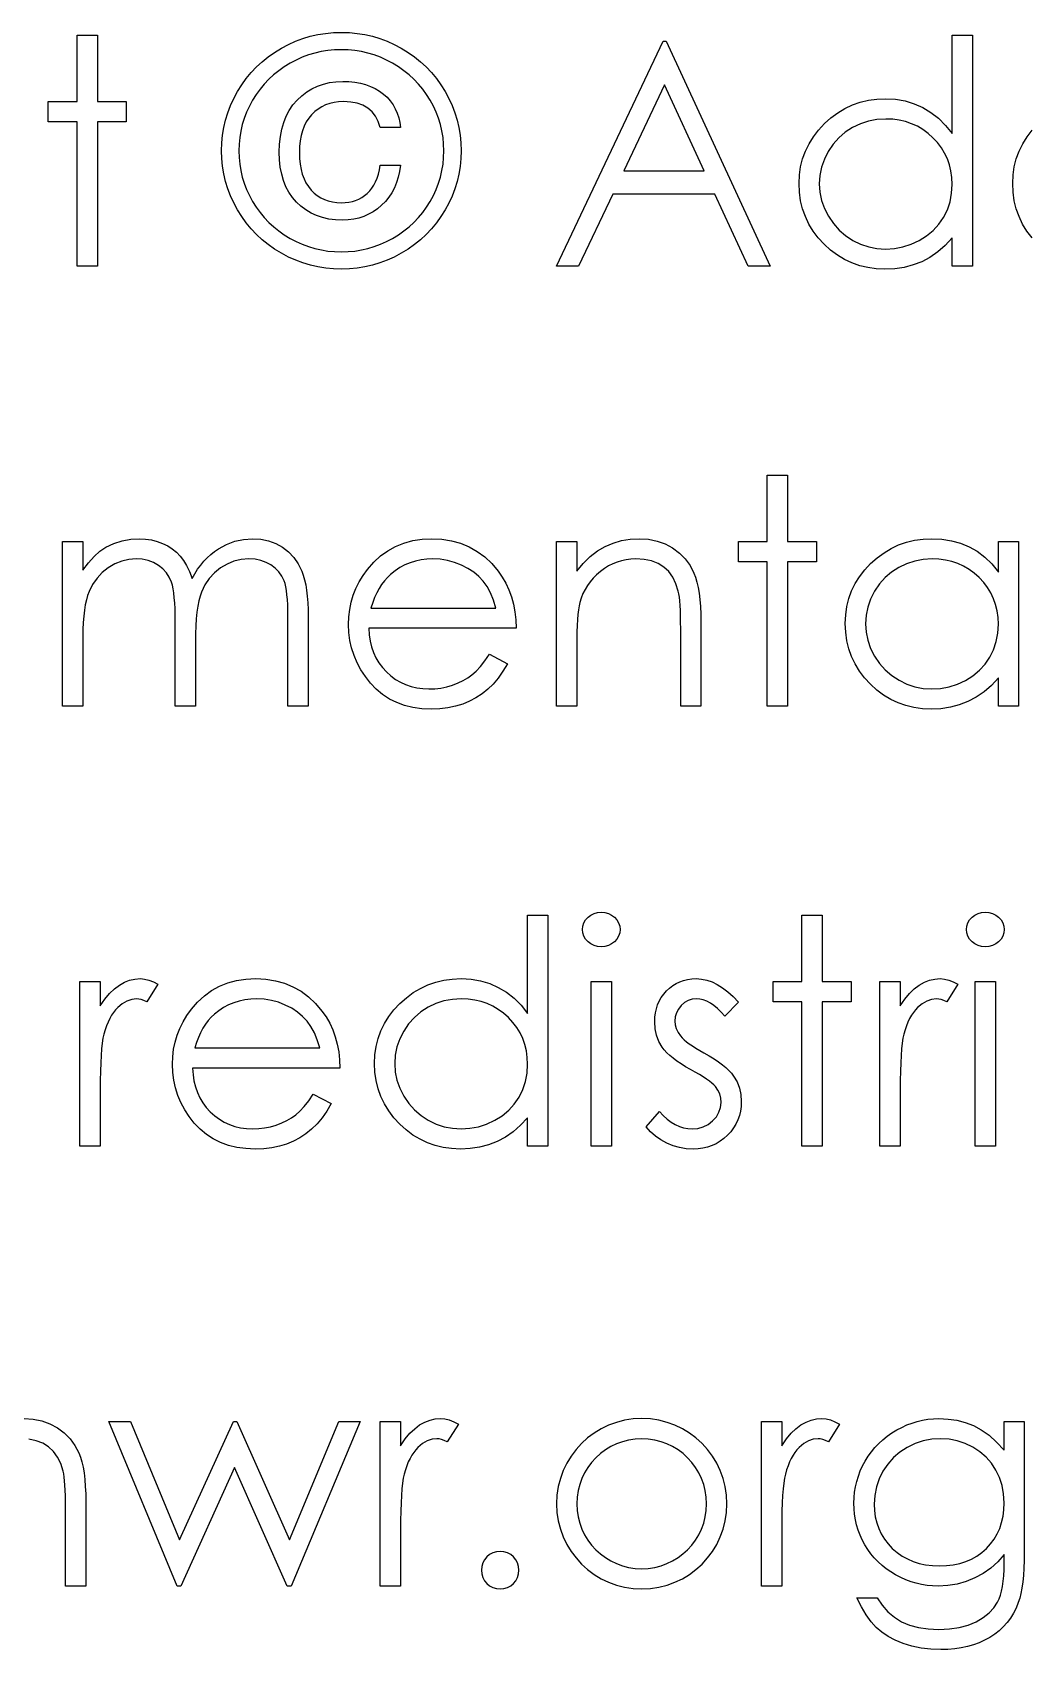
# Model space of a CAD drawing. Header units: millimetres. Extents: x -118 to 176, y -25 to 88.
# Drawn here: x -95.99 to -80.51, y 62.56 to 87.68 of the extents above; entities that cross this region are included whole.
import ezdxf

# ---------------------------------------------------------------- set-up
doc = ezdxf.new("R2010")
doc.units = ezdxf.units.MM

msp = doc.modelspace()

# ---------------------------------------------------------------- linework, layer by layer
at = {"color": 7, "linetype": 'Continuous', "flags": 128}
for points in [[(-89.327, 85.844), (-89.331, 85.721), (-89.342, 85.601), (-89.362, 85.482), (-89.389, 85.366), (-89.424, 85.252), (-89.467, 85.14), (-89.517, 85.031), (-89.576, 84.924), (-89.641, 84.82), (-89.712, 84.722), (-89.788, 84.63), (-89.87, 84.543), (-89.958, 84.462), (-90.052, 84.386), (-90.152, 84.315), (-90.257, 84.25), (-90.366, 84.192), (-90.477, 84.143), (-90.591, 84.1), (-90.706, 84.065), (-90.824, 84.038), (-90.943, 84.018), (-91.064, 84.007), (-91.187, 84.003), (-91.187, 84.003), (-91.311, 84.007), (-91.432, 84.018), (-91.552, 84.038), (-91.669, 84.065), (-91.785, 84.1), (-91.898, 84.143), (-92.01, 84.192), (-92.119, 84.25), (-92.225, 84.315), (-92.325, 84.386), (-92.419, 84.462), (-92.507, 84.543), (-92.59, 84.63), (-92.666, 84.722), (-92.737, 84.821), (-92.802, 84.924), (-92.86, 85.032), (-92.911, 85.142), (-92.954, 85.254), (-92.989, 85.367), (-93.016, 85.484), (-93.036, 85.602), (-93.047, 85.722), (-93.051, 85.844), (-93.051, 85.844), (-93.047, 85.966), (-93.036, 86.087), (-93.016, 86.205), (-92.989, 86.32), (-92.954, 86.434), (-92.911, 86.546), (-92.86, 86.656), (-92.802, 86.763), (-92.737, 86.867), (-92.666, 86.965), (-92.59, 87.058), (-92.507, 87.145), (-92.419, 87.226), (-92.325, 87.301), (-92.226, 87.371), (-92.121, 87.436), (-92.011, 87.494), (-91.9, 87.544), (-91.787, 87.586), (-91.671, 87.621), (-91.553, 87.648), (-91.433, 87.667), (-91.311, 87.679), (-91.187, 87.682), (-91.187, 87.682), (-91.064, 87.679), (-90.943, 87.667), (-90.824, 87.648), (-90.706, 87.621), (-90.591, 87.586), (-90.477, 87.544), (-90.366, 87.494), (-90.257, 87.436), (-90.152, 87.371), (-90.052, 87.301), (-89.958, 87.226), (-89.87, 87.145), (-89.788, 87.058), (-89.712, 86.965), (-89.641, 86.867), (-89.576, 86.763), (-89.517, 86.656), (-89.467, 86.546), (-89.424, 86.434), (-89.389, 86.32), (-89.362, 86.205), (-89.342, 86.087), (-89.331, 85.966), (-89.327, 85.844)], [(-95.295, 87.638), (-94.98, 87.638), (-94.98, 87.638), (-94.98, 86.606), (-94.98, 86.606), (-94.532, 86.606), (-94.532, 86.606), (-94.532, 86.291), (-94.532, 86.291), (-94.98, 86.291), (-94.98, 86.291), (-94.98, 84.048), (-94.98, 84.048), (-95.295, 84.048), (-95.295, 84.048), (-95.295, 86.291), (-95.295, 86.291), (-95.743, 86.291), (-95.743, 86.291), (-95.743, 86.606), (-95.743, 86.606), (-95.295, 86.606), (-95.295, 86.606), (-95.295, 87.638)], [(-86.141, 87.548), (-84.525, 84.048), (-84.525, 84.048), (-84.867, 84.048), (-84.867, 84.048), (-85.384, 85.17), (-85.384, 85.17), (-86.971, 85.17), (-86.971, 85.17), (-87.503, 84.048), (-87.503, 84.048), (-87.846, 84.048), (-87.846, 84.048), (-86.186, 87.548), (-86.186, 87.548), (-86.141, 87.548)], [(-81.384, 87.638), (-81.384, 84.048), (-81.384, 84.048), (-81.698, 84.048), (-81.698, 84.048), (-81.698, 84.49), (-81.698, 84.49), (-81.807, 84.372), (-81.921, 84.272), (-82.043, 84.187), (-82.171, 84.12), (-82.305, 84.069), (-82.444, 84.032), (-82.591, 84.01), (-82.743, 84.003), (-82.743, 84.003), (-82.878, 84.009), (-83.009, 84.028), (-83.134, 84.058), (-83.255, 84.1), (-83.37, 84.154), (-83.481, 84.221), (-83.586, 84.3), (-83.686, 84.391), (-83.778, 84.49), (-83.857, 84.595), (-83.924, 84.705), (-83.979, 84.821), (-84.022, 84.941), (-84.052, 85.067), (-84.07, 85.198), (-84.077, 85.334), (-84.077, 85.334), (-84.07, 85.467), (-84.052, 85.596), (-84.021, 85.719), (-83.978, 85.839), (-83.922, 85.952), (-83.855, 86.061), (-83.775, 86.165), (-83.683, 86.264), (-83.582, 86.355), (-83.475, 86.433), (-83.364, 86.5), (-83.248, 86.554), (-83.127, 86.596), (-83, 86.627), (-82.869, 86.644), (-82.733, 86.65), (-82.733, 86.65), (-82.577, 86.642), (-82.428, 86.617), (-82.287, 86.574), (-82.154, 86.515), (-82.029, 86.439), (-81.91, 86.347), (-81.801, 86.237), (-81.698, 86.111), (-81.698, 86.111), (-81.698, 87.638), (-81.698, 87.638), (-81.384, 87.638)], [(-89.596, 85.843), (-89.599, 85.947), (-89.609, 86.05), (-89.626, 86.151), (-89.649, 86.25), (-89.679, 86.348), (-89.716, 86.443), (-89.759, 86.536), (-89.809, 86.628), (-89.864, 86.716), (-89.925, 86.8), (-89.991, 86.879), (-90.061, 86.953), (-90.136, 87.023), (-90.216, 87.087), (-90.302, 87.147), (-90.392, 87.202), (-90.485, 87.252), (-90.58, 87.295), (-90.677, 87.331), (-90.776, 87.361), (-90.877, 87.384), (-90.979, 87.4), (-91.084, 87.41), (-91.19, 87.413), (-91.19, 87.413), (-91.296, 87.41), (-91.4, 87.4), (-91.502, 87.384), (-91.602, 87.361), (-91.701, 87.331), (-91.797, 87.295), (-91.893, 87.252), (-91.986, 87.202), (-92.076, 87.147), (-92.161, 87.087), (-92.241, 87.022), (-92.316, 86.953), (-92.387, 86.878), (-92.452, 86.799), (-92.513, 86.716), (-92.569, 86.627), (-92.618, 86.535), (-92.662, 86.442), (-92.698, 86.346), (-92.728, 86.249), (-92.752, 86.15), (-92.768, 86.05), (-92.778, 85.947), (-92.782, 85.843), (-92.782, 85.843), (-92.778, 85.738), (-92.768, 85.635), (-92.752, 85.534), (-92.728, 85.435), (-92.698, 85.338), (-92.662, 85.242), (-92.618, 85.148), (-92.569, 85.056), (-92.513, 84.968), (-92.452, 84.884), (-92.386, 84.805), (-92.316, 84.731), (-92.24, 84.661), (-92.16, 84.597), (-92.075, 84.537), (-91.985, 84.482), (-91.891, 84.433), (-91.796, 84.39), (-91.699, 84.354), (-91.6, 84.325), (-91.499, 84.302), (-91.397, 84.286), (-91.293, 84.276), (-91.187, 84.272), (-91.187, 84.272), (-91.082, 84.276), (-90.978, 84.286), (-90.875, 84.302), (-90.775, 84.325), (-90.677, 84.354), (-90.58, 84.39), (-90.485, 84.433), (-90.392, 84.482), (-90.302, 84.537), (-90.216, 84.597), (-90.136, 84.661), (-90.061, 84.731), (-89.991, 84.805), (-89.925, 84.884), (-89.864, 84.968), (-89.809, 85.056), (-89.759, 85.148), (-89.716, 85.242), (-89.679, 85.338), (-89.649, 85.435), (-89.626, 85.534), (-89.609, 85.635), (-89.599, 85.738), (-89.596, 85.843)], [(-90.269, 86.202), (-90.583, 86.202), (-90.583, 86.202), (-90.615, 86.296), (-90.657, 86.378), (-90.711, 86.448), (-90.777, 86.505), (-90.854, 86.549), (-90.942, 86.58), (-91.043, 86.599), (-91.155, 86.606), (-91.155, 86.606), (-91.231, 86.602), (-91.302, 86.593), (-91.37, 86.577), (-91.434, 86.555), (-91.494, 86.526), (-91.551, 86.491), (-91.603, 86.451), (-91.652, 86.403), (-91.696, 86.35), (-91.734, 86.29), (-91.767, 86.226), (-91.792, 86.155), (-91.813, 86.078), (-91.828, 85.995), (-91.837, 85.907), (-91.839, 85.813), (-91.839, 85.813), (-91.837, 85.721), (-91.828, 85.634), (-91.814, 85.553), (-91.795, 85.478), (-91.769, 85.408), (-91.738, 85.344), (-91.701, 85.286), (-91.659, 85.233), (-91.612, 85.187), (-91.562, 85.147), (-91.509, 85.113), (-91.452, 85.085), (-91.391, 85.063), (-91.328, 85.048), (-91.26, 85.038), (-91.189, 85.035), (-91.189, 85.035), (-91.13, 85.037), (-91.073, 85.044), (-91.018, 85.055), (-90.967, 85.072), (-90.917, 85.092), (-90.871, 85.117), (-90.828, 85.147), (-90.786, 85.181), (-90.748, 85.219), (-90.714, 85.263), (-90.683, 85.311), (-90.656, 85.363), (-90.632, 85.42), (-90.612, 85.482), (-90.596, 85.548), (-90.583, 85.618), (-90.583, 85.618), (-90.269, 85.618), (-90.269, 85.618), (-90.284, 85.523), (-90.304, 85.433), (-90.331, 85.348), (-90.365, 85.268), (-90.405, 85.192), (-90.451, 85.122), (-90.504, 85.057), (-90.563, 84.996), (-90.626, 84.943), (-90.694, 84.896), (-90.765, 84.856), (-90.839, 84.823), (-90.917, 84.798), (-90.997, 84.781), (-91.082, 84.769), (-91.17, 84.766), (-91.17, 84.766), (-91.279, 84.77), (-91.382, 84.783), (-91.48, 84.805), (-91.573, 84.836), (-91.659, 84.875), (-91.741, 84.923), (-91.816, 84.98), (-91.886, 85.046), (-91.949, 85.119), (-92.003, 85.199), (-92.049, 85.285), (-92.086, 85.379), (-92.116, 85.479), (-92.137, 85.586), (-92.149, 85.7), (-92.154, 85.82), (-92.154, 85.82), (-92.149, 85.946), (-92.136, 86.065), (-92.114, 86.177), (-92.084, 86.282), (-92.045, 86.38), (-91.997, 86.47), (-91.94, 86.554), (-91.875, 86.629), (-91.803, 86.697), (-91.727, 86.756), (-91.645, 86.806), (-91.558, 86.847), (-91.468, 86.879), (-91.372, 86.901), (-91.272, 86.915), (-91.167, 86.92), (-91.167, 86.92), (-91.071, 86.917), (-90.979, 86.908), (-90.893, 86.892), (-90.811, 86.871), (-90.734, 86.843), (-90.663, 86.81), (-90.596, 86.77), (-90.535, 86.724), (-90.479, 86.674), (-90.429, 86.618), (-90.386, 86.559), (-90.35, 86.496), (-90.32, 86.429), (-90.296, 86.357), (-90.279, 86.282), (-90.269, 86.202)], [(-86.167, 86.866), (-86.8, 85.529), (-86.8, 85.529), (-85.55, 85.529), (-85.55, 85.529), (-86.167, 86.866)], [(-82.729, 86.336), (-82.866, 86.328), (-82.998, 86.303), (-83.124, 86.262), (-83.246, 86.205), (-83.358, 86.132), (-83.458, 86.046), (-83.547, 85.947), (-83.623, 85.834), (-83.684, 85.714), (-83.727, 85.589), (-83.754, 85.461), (-83.763, 85.33), (-83.763, 85.33), (-83.753, 85.2), (-83.727, 85.072), (-83.683, 84.947), (-83.622, 84.825), (-83.544, 84.712), (-83.456, 84.612), (-83.355, 84.525), (-83.242, 84.451), (-83.121, 84.392), (-82.995, 84.351), (-82.866, 84.326), (-82.732, 84.317), (-82.732, 84.317), (-82.596, 84.326), (-82.463, 84.35), (-82.335, 84.391), (-82.21, 84.45), (-82.095, 84.522), (-81.992, 84.606), (-81.905, 84.702), (-81.832, 84.809), (-81.773, 84.926), (-81.731, 85.051), (-81.707, 85.182), (-81.698, 85.321), (-81.698, 85.321), (-81.703, 85.427), (-81.717, 85.529), (-81.74, 85.626), (-81.773, 85.719), (-81.815, 85.807), (-81.866, 85.891), (-81.926, 85.97), (-81.996, 86.045), (-82.073, 86.113), (-82.153, 86.173), (-82.239, 86.223), (-82.328, 86.263), (-82.422, 86.296), (-82.52, 86.318), (-82.622, 86.332), (-82.729, 86.336)], [(-80.457, 84.49), (-80.537, 84.595), (-80.603, 84.705), (-80.659, 84.821), (-80.701, 84.941), (-80.732, 85.067), (-80.75, 85.198), (-80.756, 85.334), (-80.756, 85.334), (-80.75, 85.467), (-80.732, 85.596), (-80.701, 85.719), (-80.657, 85.839), (-80.602, 85.952), (-80.535, 86.061), (-80.455, 86.165)], [(-84.57, 80.804), (-84.256, 80.804), (-84.256, 80.804), (-84.256, 79.772), (-84.256, 79.772), (-83.807, 79.772), (-83.807, 79.772), (-83.807, 79.458), (-83.807, 79.458), (-84.256, 79.458), (-84.256, 79.458), (-84.256, 77.215), (-84.256, 77.215), (-84.57, 77.215), (-84.57, 77.215), (-84.57, 79.458), (-84.57, 79.458), (-85.019, 79.458), (-85.019, 79.458), (-85.019, 79.772), (-85.019, 79.772), (-84.57, 79.772), (-84.57, 79.772), (-84.57, 80.804)], [(-95.519, 79.772), (-95.205, 79.772), (-95.205, 79.772), (-95.205, 79.328), (-95.205, 79.328), (-95.118, 79.443), (-95.03, 79.541), (-94.94, 79.622), (-94.85, 79.687), (-94.85, 79.687), (-94.723, 79.744), (-94.593, 79.785), (-94.46, 79.809), (-94.323, 79.817), (-94.323, 79.817), (-94.23, 79.812), (-94.141, 79.799), (-94.053, 79.776), (-93.968, 79.743), (-93.887, 79.704), (-93.815, 79.658), (-93.75, 79.606), (-93.693, 79.548), (-93.642, 79.481), (-93.594, 79.4), (-93.549, 79.307), (-93.509, 79.199), (-93.509, 79.199), (-93.467, 79.273), (-93.422, 79.342), (-93.374, 79.406), (-93.324, 79.466), (-93.272, 79.521), (-93.217, 79.572), (-93.16, 79.618), (-93.099, 79.659), (-92.975, 79.728), (-92.844, 79.778), (-92.71, 79.807), (-92.571, 79.817), (-92.571, 79.817), (-92.442, 79.809), (-92.322, 79.784), (-92.209, 79.742), (-92.104, 79.684), (-92.009, 79.611), (-91.927, 79.525), (-91.858, 79.426), (-91.803, 79.313), (-91.78, 79.25), (-91.76, 79.179), (-91.743, 79.101), (-91.729, 79.016), (-91.719, 78.923), (-91.711, 78.823), (-91.706, 78.715), (-91.705, 78.6), (-91.705, 78.6), (-91.705, 77.215), (-91.705, 77.215), (-92.019, 77.215), (-92.019, 77.215), (-92.019, 78.601), (-92.019, 78.601), (-92.02, 78.7), (-92.022, 78.79), (-92.027, 78.872), (-92.034, 78.946), (-92.042, 79.012), (-92.053, 79.07), (-92.064, 79.121), (-92.079, 79.163), (-92.114, 79.236), (-92.159, 79.302), (-92.215, 79.359), (-92.282, 79.41), (-92.357, 79.45), (-92.44, 79.48), (-92.529, 79.497), (-92.625, 79.503), (-92.625, 79.503), (-92.744, 79.495), (-92.857, 79.468), (-92.965, 79.424), (-93.069, 79.363), (-93.162, 79.287), (-93.242, 79.199), (-93.309, 79.1), (-93.362, 78.989), (-93.384, 78.926), (-93.403, 78.853), (-93.418, 78.77), (-93.432, 78.678), (-93.442, 78.575), (-93.449, 78.463), (-93.453, 78.341), (-93.455, 78.209), (-93.455, 78.209), (-93.455, 77.215), (-93.455, 77.215), (-93.769, 77.215), (-93.769, 77.215), (-93.769, 78.515), (-93.769, 78.515), (-93.77, 78.625), (-93.772, 78.727), (-93.777, 78.819), (-93.784, 78.901), (-93.792, 78.975), (-93.802, 79.039), (-93.814, 79.094), (-93.828, 79.14), (-93.862, 79.218), (-93.908, 79.288), (-93.965, 79.35), (-94.032, 79.403), (-94.108, 79.447), (-94.191, 79.478), (-94.281, 79.497), (-94.377, 79.503), (-94.377, 79.503), (-94.491, 79.495), (-94.601, 79.469), (-94.708, 79.426), (-94.81, 79.366), (-94.904, 79.292), (-94.985, 79.206), (-95.053, 79.108), (-95.108, 78.998), (-95.131, 78.936), (-95.15, 78.868), (-95.167, 78.791), (-95.18, 78.706), (-95.192, 78.614), (-95.199, 78.514), (-95.203, 78.406), (-95.205, 78.291), (-95.205, 78.291), (-95.205, 77.215), (-95.205, 77.215), (-95.519, 77.215), (-95.519, 77.215), (-95.519, 79.772)], [(-88.888, 78.022), (-88.609, 77.876), (-88.609, 77.876), (-88.677, 77.759), (-88.751, 77.653), (-88.83, 77.559), (-88.914, 77.478), (-89.003, 77.407), (-89.097, 77.346), (-89.197, 77.292), (-89.302, 77.248), (-89.414, 77.214), (-89.532, 77.189), (-89.658, 77.175), (-89.79, 77.17), (-89.79, 77.17), (-89.937, 77.176), (-90.076, 77.195), (-90.207, 77.226), (-90.329, 77.271), (-90.443, 77.327), (-90.549, 77.397), (-90.647, 77.479), (-90.736, 77.574), (-90.816, 77.676), (-90.885, 77.782), (-90.943, 77.891), (-90.991, 78.004), (-91.029, 78.12), (-91.056, 78.238), (-91.071, 78.361), (-91.077, 78.486), (-91.077, 78.486), (-91.072, 78.604), (-91.058, 78.719), (-91.035, 78.831), (-91.003, 78.939), (-90.962, 79.044), (-90.911, 79.146), (-90.851, 79.245), (-90.782, 79.34), (-90.782, 79.34), (-90.685, 79.452), (-90.58, 79.549), (-90.467, 79.631), (-90.345, 79.698), (-90.216, 79.75), (-90.08, 79.788), (-89.935, 79.809), (-89.782, 79.817), (-89.782, 79.817), (-89.625, 79.809), (-89.476, 79.786), (-89.335, 79.746), (-89.203, 79.692), (-89.078, 79.621), (-88.961, 79.534), (-88.853, 79.431), (-88.752, 79.314), (-88.752, 79.314), (-88.688, 79.222), (-88.633, 79.125), (-88.585, 79.022), (-88.546, 78.914), (-88.515, 78.8), (-88.493, 78.681), (-88.48, 78.556), (-88.474, 78.426), (-88.474, 78.426), (-90.763, 78.426), (-90.763, 78.426), (-90.756, 78.325), (-90.742, 78.228), (-90.72, 78.137), (-90.689, 78.05), (-90.651, 77.968), (-90.605, 77.89), (-90.55, 77.817), (-90.488, 77.748), (-90.419, 77.686), (-90.347, 77.632), (-90.27, 77.587), (-90.19, 77.55), (-90.106, 77.521), (-90.017, 77.501), (-89.925, 77.488), (-89.829, 77.484), (-89.829, 77.484), (-89.735, 77.487), (-89.644, 77.498), (-89.552, 77.517), (-89.463, 77.543), (-89.376, 77.576), (-89.297, 77.613), (-89.225, 77.656), (-89.159, 77.703), (-89.095, 77.759), (-89.029, 77.832), (-88.959, 77.919), (-88.888, 78.022)], [(-87.846, 79.772), (-87.532, 79.772), (-87.532, 79.772), (-87.532, 79.311), (-87.532, 79.311), (-87.429, 79.434), (-87.321, 79.54), (-87.207, 79.627), (-87.088, 79.697), (-86.964, 79.749), (-86.834, 79.787), (-86.699, 79.809), (-86.559, 79.817), (-86.559, 79.817), (-86.417, 79.808), (-86.284, 79.781), (-86.159, 79.736), (-86.043, 79.673), (-85.937, 79.594), (-85.846, 79.503), (-85.771, 79.399), (-85.71, 79.283), (-85.684, 79.218), (-85.663, 79.143), (-85.644, 79.061), (-85.629, 78.97), (-85.618, 78.871), (-85.609, 78.763), (-85.604, 78.646), (-85.602, 78.521), (-85.602, 78.521), (-85.602, 77.215), (-85.602, 77.215), (-85.916, 77.215), (-85.916, 77.215), (-85.916, 78.418), (-85.916, 78.418), (-85.917, 78.522), (-85.918, 78.617), (-85.921, 78.704), (-85.925, 78.782), (-85.931, 78.85), (-85.937, 78.908), (-85.945, 78.959), (-85.954, 79), (-85.954, 79), (-85.989, 79.117), (-86.039, 79.22), (-86.102, 79.306), (-86.179, 79.377), (-86.268, 79.432), (-86.371, 79.471), (-86.486, 79.495), (-86.613, 79.503), (-86.613, 79.503), (-86.689, 79.5), (-86.763, 79.491), (-86.835, 79.476), (-86.904, 79.455), (-86.972, 79.427), (-87.038, 79.394), (-87.102, 79.354), (-87.164, 79.308), (-87.222, 79.258), (-87.274, 79.205), (-87.322, 79.149), (-87.365, 79.09), (-87.402, 79.028), (-87.434, 78.964), (-87.462, 78.896), (-87.483, 78.826), (-87.483, 78.826), (-87.495, 78.774), (-87.504, 78.712), (-87.513, 78.641), (-87.52, 78.56), (-87.525, 78.47), (-87.529, 78.369), (-87.531, 78.259), (-87.532, 78.139), (-87.532, 78.139), (-87.532, 77.215), (-87.532, 77.215), (-87.846, 77.215), (-87.846, 77.215), (-87.846, 79.772)], [(-80.666, 79.772), (-80.666, 77.215), (-80.666, 77.215), (-80.98, 77.215), (-80.98, 77.215), (-80.98, 77.657), (-80.98, 77.657), (-81.089, 77.539), (-81.203, 77.438), (-81.325, 77.354), (-81.453, 77.287), (-81.587, 77.236), (-81.726, 77.199), (-81.873, 77.177), (-82.025, 77.17), (-82.025, 77.17), (-82.16, 77.176), (-82.291, 77.194), (-82.416, 77.224), (-82.537, 77.266), (-82.652, 77.321), (-82.763, 77.388), (-82.868, 77.466), (-82.968, 77.557), (-83.06, 77.657), (-83.139, 77.761), (-83.206, 77.871), (-83.261, 77.987), (-83.304, 78.108), (-83.334, 78.233), (-83.352, 78.364), (-83.359, 78.5), (-83.359, 78.5), (-83.352, 78.634), (-83.334, 78.763), (-83.303, 78.886), (-83.26, 79.005), (-83.204, 79.119), (-83.137, 79.227), (-83.057, 79.332), (-82.965, 79.431), (-82.864, 79.521), (-82.757, 79.6), (-82.646, 79.666), (-82.53, 79.72), (-82.409, 79.763), (-82.282, 79.793), (-82.151, 79.811), (-82.015, 79.817), (-82.015, 79.817), (-81.859, 79.809), (-81.71, 79.786), (-81.569, 79.747), (-81.436, 79.693), (-81.311, 79.622), (-81.192, 79.532), (-81.083, 79.425), (-80.98, 79.299), (-80.98, 79.299), (-80.98, 79.772), (-80.98, 79.772), (-80.666, 79.772)], [(-88.788, 78.74), (-88.825, 78.864), (-88.871, 78.975), (-88.923, 79.073), (-88.984, 79.157), (-89.052, 79.231), (-89.132, 79.298), (-89.222, 79.356), (-89.322, 79.408), (-89.429, 79.45), (-89.539, 79.479), (-89.651, 79.497), (-89.766, 79.503), (-89.766, 79.503), (-89.86, 79.499), (-89.951, 79.488), (-90.039, 79.469), (-90.122, 79.443), (-90.204, 79.409), (-90.281, 79.368), (-90.354, 79.319), (-90.425, 79.263), (-90.425, 79.263), (-90.474, 79.217), (-90.52, 79.165), (-90.563, 79.108), (-90.602, 79.046), (-90.638, 78.977), (-90.672, 78.904), (-90.702, 78.825), (-90.73, 78.74), (-90.73, 78.74), (-88.788, 78.74)], [(-82.011, 79.503), (-82.149, 79.495), (-82.28, 79.47), (-82.407, 79.429), (-82.528, 79.371), (-82.64, 79.299), (-82.74, 79.213), (-82.829, 79.114), (-82.905, 79.001), (-82.966, 78.88), (-83.01, 78.756), (-83.036, 78.628), (-83.045, 78.497), (-83.045, 78.497), (-83.035, 78.366), (-83.01, 78.239), (-82.965, 78.114), (-82.904, 77.992), (-82.827, 77.878), (-82.738, 77.778), (-82.637, 77.691), (-82.524, 77.618), (-82.403, 77.559), (-82.278, 77.517), (-82.148, 77.492), (-82.014, 77.484), (-82.014, 77.484), (-81.878, 77.492), (-81.745, 77.517), (-81.617, 77.558), (-81.492, 77.616), (-81.377, 77.688), (-81.274, 77.773), (-81.187, 77.869), (-81.114, 77.976), (-81.055, 78.093), (-81.013, 78.218), (-80.989, 78.349), (-80.98, 78.488), (-80.98, 78.488), (-80.985, 78.594), (-80.999, 78.695), (-81.023, 78.793), (-81.055, 78.885), (-81.097, 78.974), (-81.148, 79.058), (-81.208, 79.137), (-81.278, 79.212), (-81.355, 79.28), (-81.435, 79.34), (-81.521, 79.389), (-81.61, 79.43), (-81.704, 79.462), (-81.802, 79.485), (-81.905, 79.499), (-82.011, 79.503)], [(-87.98, 73.971), (-87.98, 70.381), (-87.98, 70.381), (-88.295, 70.381), (-88.295, 70.381), (-88.295, 70.824), (-88.295, 70.824), (-88.403, 70.706), (-88.518, 70.605), (-88.64, 70.521), (-88.767, 70.453), (-88.901, 70.402), (-89.041, 70.366), (-89.187, 70.343), (-89.339, 70.336), (-89.339, 70.336), (-89.475, 70.343), (-89.605, 70.361), (-89.73, 70.391), (-89.851, 70.433), (-89.966, 70.488), (-90.077, 70.554), (-90.182, 70.633), (-90.282, 70.724), (-90.374, 70.824), (-90.453, 70.928), (-90.52, 71.038), (-90.575, 71.154), (-90.618, 71.274), (-90.648, 71.4), (-90.666, 71.531), (-90.673, 71.667), (-90.673, 71.667), (-90.666, 71.8), (-90.648, 71.929), (-90.617, 72.053), (-90.574, 72.172), (-90.519, 72.285), (-90.451, 72.394), (-90.371, 72.499), (-90.279, 72.597), (-90.178, 72.688), (-90.071, 72.766), (-89.96, 72.833), (-89.844, 72.887), (-89.723, 72.93), (-89.597, 72.96), (-89.465, 72.977), (-89.329, 72.984), (-89.329, 72.984), (-89.173, 72.975), (-89.024, 72.95), (-88.884, 72.907), (-88.75, 72.848), (-88.625, 72.773), (-88.506, 72.68), (-88.397, 72.57), (-88.295, 72.444), (-88.295, 72.444), (-88.295, 73.971), (-88.295, 73.971), (-87.98, 73.971)], [(-87.152, 74.016), (-87.094, 74.011), (-87.04, 73.996), (-86.99, 73.971), (-86.945, 73.937), (-86.907, 73.895), (-86.88, 73.849), (-86.864, 73.799), (-86.859, 73.745), (-86.859, 73.745), (-86.864, 73.693), (-86.88, 73.644), (-86.907, 73.598), (-86.945, 73.557), (-86.99, 73.522), (-87.04, 73.497), (-87.094, 73.482), (-87.152, 73.477), (-87.152, 73.477), (-87.209, 73.482), (-87.262, 73.497), (-87.312, 73.522), (-87.356, 73.557), (-87.394, 73.598), (-87.42, 73.644), (-87.436, 73.693), (-87.442, 73.745), (-87.442, 73.745), (-87.436, 73.799), (-87.42, 73.849), (-87.394, 73.895), (-87.356, 73.937), (-87.312, 73.971), (-87.262, 73.996), (-87.209, 74.011), (-87.152, 74.016)], [(-84.032, 73.971), (-83.718, 73.971), (-83.718, 73.971), (-83.718, 72.939), (-83.718, 72.939), (-83.269, 72.939), (-83.269, 72.939), (-83.269, 72.625), (-83.269, 72.625), (-83.718, 72.625), (-83.718, 72.625), (-83.718, 70.381), (-83.718, 70.381), (-84.032, 70.381), (-84.032, 70.381), (-84.032, 72.625), (-84.032, 72.625), (-84.48, 72.625), (-84.48, 72.625), (-84.48, 72.939), (-84.48, 72.939), (-84.032, 72.939), (-84.032, 72.939), (-84.032, 73.971)], [(-81.184, 74.016), (-81.126, 74.011), (-81.072, 73.996), (-81.022, 73.971), (-80.977, 73.937), (-80.939, 73.895), (-80.912, 73.849), (-80.896, 73.799), (-80.891, 73.745), (-80.891, 73.745), (-80.896, 73.693), (-80.912, 73.644), (-80.939, 73.598), (-80.977, 73.557), (-81.022, 73.522), (-81.072, 73.497), (-81.126, 73.482), (-81.184, 73.477), (-81.184, 73.477), (-81.241, 73.482), (-81.294, 73.497), (-81.344, 73.522), (-81.389, 73.557), (-81.426, 73.598), (-81.452, 73.644), (-81.468, 73.693), (-81.474, 73.745), (-81.474, 73.745), (-81.468, 73.799), (-81.452, 73.849), (-81.426, 73.895), (-81.389, 73.937), (-81.344, 73.971), (-81.294, 73.996), (-81.241, 74.011), (-81.184, 74.016)], [(-95.25, 72.939), (-94.936, 72.939), (-94.936, 72.939), (-94.936, 72.562), (-94.936, 72.562), (-94.864, 72.666), (-94.79, 72.755), (-94.715, 72.827), (-94.638, 72.884), (-94.559, 72.928), (-94.478, 72.959), (-94.396, 72.977), (-94.312, 72.984), (-94.312, 72.984), (-94.246, 72.978), (-94.179, 72.962), (-94.11, 72.935), (-94.038, 72.896), (-94.038, 72.896), (-94.211, 72.624), (-94.211, 72.624), (-94.256, 72.644), (-94.298, 72.658), (-94.337, 72.667), (-94.371, 72.67), (-94.371, 72.67), (-94.446, 72.661), (-94.521, 72.636), (-94.593, 72.594), (-94.664, 72.535), (-94.699, 72.499), (-94.731, 72.459), (-94.76, 72.414), (-94.788, 72.364), (-94.814, 72.309), (-94.838, 72.25), (-94.86, 72.187), (-94.88, 72.119), (-94.88, 72.119), (-94.893, 72.058), (-94.904, 71.983), (-94.914, 71.894), (-94.922, 71.79), (-94.928, 71.674), (-94.932, 71.544), (-94.935, 71.399), (-94.936, 71.241), (-94.936, 71.241), (-94.936, 70.381), (-94.936, 70.381), (-95.25, 70.381), (-95.25, 70.381), (-95.25, 72.939)], [(-91.625, 71.189), (-91.346, 71.042), (-91.346, 71.042), (-91.415, 70.925), (-91.488, 70.82), (-91.567, 70.726), (-91.651, 70.645), (-91.74, 70.574), (-91.834, 70.512), (-91.934, 70.459), (-92.039, 70.415), (-92.151, 70.381), (-92.269, 70.356), (-92.395, 70.341), (-92.527, 70.336), (-92.527, 70.336), (-92.674, 70.343), (-92.813, 70.362), (-92.944, 70.393), (-93.066, 70.437), (-93.18, 70.494), (-93.286, 70.563), (-93.384, 70.646), (-93.473, 70.74), (-93.553, 70.843), (-93.622, 70.948), (-93.681, 71.058), (-93.728, 71.171), (-93.766, 71.286), (-93.793, 71.405), (-93.808, 71.528), (-93.814, 71.653), (-93.814, 71.653), (-93.809, 71.771), (-93.796, 71.886), (-93.772, 71.997), (-93.74, 72.106), (-93.699, 72.211), (-93.648, 72.313), (-93.588, 72.412), (-93.519, 72.507), (-93.519, 72.507), (-93.422, 72.618), (-93.317, 72.716), (-93.204, 72.797), (-93.083, 72.865), (-92.954, 72.916), (-92.817, 72.954), (-92.672, 72.976), (-92.52, 72.984), (-92.52, 72.984), (-92.362, 72.976), (-92.213, 72.952), (-92.072, 72.913), (-91.94, 72.858), (-91.815, 72.787), (-91.699, 72.701), (-91.59, 72.598), (-91.49, 72.48), (-91.49, 72.48), (-91.425, 72.389), (-91.37, 72.292), (-91.322, 72.189), (-91.283, 72.081), (-91.253, 71.967), (-91.23, 71.848), (-91.217, 71.723), (-91.211, 71.593), (-91.211, 71.593), (-93.5, 71.593), (-93.5, 71.593), (-93.493, 71.492), (-93.479, 71.395), (-93.457, 71.303), (-93.426, 71.216), (-93.388, 71.134), (-93.342, 71.056), (-93.287, 70.983), (-93.225, 70.915), (-93.156, 70.853), (-93.084, 70.799), (-93.008, 70.753), (-92.927, 70.716), (-92.843, 70.688), (-92.754, 70.667), (-92.663, 70.655), (-92.567, 70.65), (-92.567, 70.65), (-92.473, 70.654), (-92.381, 70.665), (-92.29, 70.684), (-92.2, 70.71), (-92.114, 70.742), (-92.034, 70.78), (-91.962, 70.822), (-91.896, 70.869), (-91.832, 70.926), (-91.766, 70.999), (-91.696, 71.086), (-91.625, 71.189)], [(-87.307, 72.939), (-86.993, 72.939), (-86.993, 72.939), (-86.993, 70.381), (-86.993, 70.381), (-87.307, 70.381), (-87.307, 70.381), (-87.307, 72.939)], [(-85.019, 72.62), (-85.232, 72.4), (-85.232, 72.4), (-85.288, 72.464), (-85.344, 72.518), (-85.4, 72.564), (-85.455, 72.602), (-85.51, 72.632), (-85.565, 72.653), (-85.62, 72.665), (-85.674, 72.67), (-85.674, 72.67), (-85.74, 72.663), (-85.801, 72.644), (-85.857, 72.611), (-85.909, 72.566), (-85.951, 72.512), (-85.982, 72.454), (-86, 72.392), (-86.006, 72.325), (-86.006, 72.325), (-86, 72.265), (-85.984, 72.207), (-85.957, 72.149), (-85.919, 72.093), (-85.919, 72.093), (-85.895, 72.065), (-85.864, 72.035), (-85.827, 72.004), (-85.785, 71.971), (-85.735, 71.938), (-85.681, 71.903), (-85.62, 71.867), (-85.554, 71.83), (-85.554, 71.83), (-85.473, 71.783), (-85.398, 71.738), (-85.33, 71.692), (-85.269, 71.647), (-85.215, 71.603), (-85.168, 71.558), (-85.127, 71.514), (-85.093, 71.471), (-85.093, 71.471), (-85.041, 71.38), (-85.003, 71.284), (-84.982, 71.183), (-84.974, 71.075), (-84.974, 71.075), (-84.978, 71), (-84.987, 70.927), (-85.004, 70.857), (-85.027, 70.79), (-85.058, 70.725), (-85.095, 70.664), (-85.138, 70.606), (-85.189, 70.551), (-85.244, 70.5), (-85.302, 70.457), (-85.364, 70.42), (-85.429, 70.39), (-85.498, 70.366), (-85.57, 70.35), (-85.645, 70.34), (-85.724, 70.336), (-85.724, 70.336), (-85.829, 70.342), (-85.932, 70.359), (-86.033, 70.388), (-86.132, 70.428), (-86.226, 70.479), (-86.31, 70.538), (-86.387, 70.606), (-86.455, 70.683), (-86.455, 70.683), (-86.247, 70.92), (-86.247, 70.92), (-86.186, 70.857), (-86.125, 70.802), (-86.063, 70.756), (-86, 70.718), (-85.937, 70.688), (-85.871, 70.667), (-85.806, 70.655), (-85.74, 70.65), (-85.74, 70.65), (-85.649, 70.658), (-85.566, 70.681), (-85.489, 70.719), (-85.42, 70.773), (-85.362, 70.837), (-85.321, 70.907), (-85.297, 70.981), (-85.288, 71.062), (-85.288, 71.062), (-85.294, 71.129), (-85.31, 71.192), (-85.337, 71.251), (-85.374, 71.306), (-85.374, 71.306), (-85.399, 71.333), (-85.43, 71.361), (-85.469, 71.392), (-85.514, 71.424), (-85.566, 71.458), (-85.625, 71.493), (-85.69, 71.53), (-85.762, 71.57), (-85.762, 71.57), (-85.84, 71.614), (-85.911, 71.658), (-85.976, 71.702), (-86.035, 71.746), (-86.087, 71.789), (-86.132, 71.833), (-86.171, 71.876), (-86.203, 71.919), (-86.203, 71.919), (-86.254, 72.008), (-86.291, 72.104), (-86.313, 72.205), (-86.32, 72.313), (-86.32, 72.313), (-86.317, 72.384), (-86.309, 72.451), (-86.294, 72.515), (-86.275, 72.577), (-86.249, 72.635), (-86.217, 72.691), (-86.18, 72.743), (-86.137, 72.792), (-86.09, 72.837), (-86.039, 72.876), (-85.986, 72.909), (-85.93, 72.936), (-85.87, 72.957), (-85.808, 72.972), (-85.742, 72.981), (-85.674, 72.984), (-85.674, 72.984), (-85.592, 72.978), (-85.511, 72.961), (-85.429, 72.933), (-85.347, 72.893), (-85.266, 72.841), (-85.184, 72.779), (-85.101, 72.705), (-85.019, 72.62)], [(-82.82, 72.939), (-82.506, 72.939), (-82.506, 72.939), (-82.506, 72.562), (-82.506, 72.562), (-82.435, 72.666), (-82.361, 72.755), (-82.286, 72.827), (-82.209, 72.884), (-82.13, 72.928), (-82.048, 72.959), (-81.966, 72.977), (-81.882, 72.984), (-81.882, 72.984), (-81.817, 72.978), (-81.75, 72.962), (-81.68, 72.935), (-81.609, 72.896), (-81.609, 72.896), (-81.781, 72.624), (-81.781, 72.624), (-81.827, 72.644), (-81.869, 72.658), (-81.907, 72.667), (-81.942, 72.67), (-81.942, 72.67), (-82.017, 72.661), (-82.091, 72.636), (-82.163, 72.594), (-82.235, 72.535), (-82.269, 72.499), (-82.301, 72.459), (-82.331, 72.414), (-82.359, 72.364), (-82.385, 72.309), (-82.409, 72.25), (-82.43, 72.187), (-82.45, 72.119), (-82.45, 72.119), (-82.463, 72.058), (-82.475, 71.983), (-82.484, 71.894), (-82.492, 71.79), (-82.498, 71.674), (-82.503, 71.544), (-82.505, 71.399), (-82.506, 71.241), (-82.506, 71.241), (-82.506, 70.381), (-82.506, 70.381), (-82.82, 70.381), (-82.82, 70.381), (-82.82, 72.939)], [(-81.339, 72.939), (-81.025, 72.939), (-81.025, 72.939), (-81.025, 70.381), (-81.025, 70.381), (-81.339, 70.381), (-81.339, 70.381), (-81.339, 72.939)], [(-91.525, 71.907), (-91.562, 72.031), (-91.608, 72.142), (-91.661, 72.239), (-91.721, 72.323), (-91.79, 72.398), (-91.87, 72.464), (-91.959, 72.523), (-92.06, 72.574), (-92.166, 72.616), (-92.276, 72.646), (-92.388, 72.664), (-92.503, 72.67), (-92.503, 72.67), (-92.597, 72.666), (-92.688, 72.655), (-92.776, 72.636), (-92.86, 72.61), (-92.941, 72.576), (-93.018, 72.535), (-93.092, 72.486), (-93.162, 72.43), (-93.162, 72.43), (-93.212, 72.384), (-93.257, 72.332), (-93.3, 72.275), (-93.339, 72.213), (-93.376, 72.144), (-93.409, 72.07), (-93.439, 71.992), (-93.467, 71.907), (-93.467, 71.907), (-91.525, 71.907)], [(-89.325, 72.67), (-89.463, 72.661), (-89.594, 72.637), (-89.721, 72.595), (-89.842, 72.538), (-89.954, 72.466), (-90.054, 72.379), (-90.143, 72.281), (-90.219, 72.168), (-90.28, 72.047), (-90.324, 71.922), (-90.35, 71.795), (-90.359, 71.664), (-90.359, 71.664), (-90.35, 71.533), (-90.324, 71.406), (-90.279, 71.281), (-90.218, 71.159), (-90.141, 71.045), (-90.052, 70.945), (-89.951, 70.858), (-89.838, 70.784), (-89.717, 70.725), (-89.592, 70.684), (-89.462, 70.659), (-89.328, 70.65), (-89.328, 70.65), (-89.192, 70.659), (-89.059, 70.683), (-88.931, 70.725), (-88.806, 70.783), (-88.691, 70.855), (-88.588, 70.939), (-88.501, 71.035), (-88.428, 71.143), (-88.37, 71.26), (-88.328, 71.385), (-88.303, 71.516), (-88.295, 71.654), (-88.295, 71.654), (-88.299, 71.76), (-88.313, 71.862), (-88.337, 71.959), (-88.369, 72.052), (-88.411, 72.14), (-88.462, 72.224), (-88.522, 72.304), (-88.593, 72.379), (-88.669, 72.447), (-88.75, 72.506), (-88.835, 72.556), (-88.924, 72.597), (-89.018, 72.629), (-89.116, 72.651), (-89.219, 72.665), (-89.325, 72.67)], [(-96.116, 66.15), (-95.975, 66.141), (-95.841, 66.115), (-95.717, 66.069), (-95.6, 66.006), (-95.495, 65.927), (-95.404, 65.837), (-95.328, 65.733), (-95.267, 65.618), (-95.242, 65.552), (-95.22, 65.478), (-95.202, 65.396), (-95.187, 65.305), (-95.175, 65.205), (-95.167, 65.097), (-95.161, 64.98), (-95.16, 64.854), (-95.16, 64.854), (-95.16, 63.548), (-95.16, 63.548), (-95.474, 63.548), (-95.474, 63.548), (-95.474, 64.751), (-95.474, 64.751), (-95.475, 64.855), (-95.476, 64.951), (-95.479, 65.037), (-95.483, 65.115), (-95.488, 65.183), (-95.494, 65.242), (-95.502, 65.292), (-95.511, 65.333), (-95.511, 65.333), (-95.548, 65.451), (-95.599, 65.553), (-95.662, 65.639), (-95.738, 65.71), (-95.827, 65.766), (-95.929, 65.805), (-96.044, 65.829)], [(-94.801, 66.106), (-94.464, 66.106), (-94.464, 66.106), (-93.702, 64.266), (-93.702, 64.266), (-92.867, 66.106), (-92.867, 66.106), (-92.813, 66.106), (-92.813, 66.106), (-91.996, 64.266), (-91.996, 64.266), (-91.227, 66.106), (-91.227, 66.106), (-90.897, 66.106), (-90.897, 66.106), (-91.966, 63.548), (-91.966, 63.548), (-92.032, 63.548), (-92.032, 63.548), (-92.849, 65.388), (-92.849, 65.388), (-93.683, 63.548), (-93.683, 63.548), (-93.742, 63.548), (-93.742, 63.548), (-94.801, 66.106)], [(-90.583, 66.106), (-90.269, 66.106), (-90.269, 66.106), (-90.269, 65.729), (-90.269, 65.729), (-90.197, 65.833), (-90.124, 65.921), (-90.049, 65.993), (-89.972, 66.051), (-89.892, 66.094), (-89.811, 66.126), (-89.729, 66.144), (-89.645, 66.15), (-89.645, 66.15), (-89.58, 66.145), (-89.512, 66.129), (-89.443, 66.101), (-89.371, 66.063), (-89.371, 66.063), (-89.544, 65.791), (-89.544, 65.791), (-89.59, 65.81), (-89.632, 65.825), (-89.67, 65.834), (-89.705, 65.836), (-89.705, 65.836), (-89.78, 65.828), (-89.854, 65.803), (-89.926, 65.761), (-89.998, 65.702), (-90.032, 65.666), (-90.064, 65.625), (-90.094, 65.58), (-90.122, 65.531), (-90.148, 65.476), (-90.171, 65.417), (-90.193, 65.353), (-90.213, 65.285), (-90.213, 65.285), (-90.226, 65.224), (-90.237, 65.149), (-90.247, 65.06), (-90.255, 64.957), (-90.261, 64.841), (-90.265, 64.71), (-90.268, 64.566), (-90.269, 64.407), (-90.269, 64.407), (-90.269, 63.548), (-90.269, 63.548), (-90.583, 63.548), (-90.583, 63.548), (-90.583, 66.106)], [(-84.66, 66.106), (-84.346, 66.106), (-84.346, 66.106), (-84.346, 65.729), (-84.346, 65.729), (-84.274, 65.833), (-84.201, 65.921), (-84.126, 65.993), (-84.049, 66.051), (-83.969, 66.094), (-83.888, 66.126), (-83.806, 66.144), (-83.722, 66.15), (-83.722, 66.15), (-83.657, 66.145), (-83.589, 66.129), (-83.52, 66.101), (-83.448, 66.063), (-83.448, 66.063), (-83.621, 65.791), (-83.621, 65.791), (-83.666, 65.81), (-83.709, 65.825), (-83.747, 65.834), (-83.781, 65.836), (-83.781, 65.836), (-83.856, 65.828), (-83.931, 65.803), (-84.003, 65.761), (-84.075, 65.702), (-84.109, 65.666), (-84.141, 65.625), (-84.171, 65.58), (-84.199, 65.531), (-84.225, 65.476), (-84.248, 65.417), (-84.27, 65.353), (-84.29, 65.285), (-84.29, 65.285), (-84.303, 65.224), (-84.314, 65.149), (-84.324, 65.06), (-84.332, 64.957), (-84.338, 64.841), (-84.342, 64.71), (-84.345, 64.566), (-84.346, 64.407), (-84.346, 64.407), (-84.346, 63.548), (-84.346, 63.548), (-84.66, 63.548), (-84.66, 63.548), (-84.66, 66.106)], [(-80.891, 66.106), (-80.577, 66.106), (-80.577, 66.106), (-80.577, 64.076), (-80.577, 64.076), (-80.578, 63.946), (-80.582, 63.826), (-80.59, 63.714), (-80.6, 63.612), (-80.613, 63.518), (-80.629, 63.434), (-80.648, 63.358), (-80.67, 63.291), (-80.67, 63.291), (-80.705, 63.206), (-80.746, 63.126), (-80.792, 63.051), (-80.844, 62.981), (-80.903, 62.915), (-80.967, 62.855), (-81.037, 62.8), (-81.114, 62.75), (-81.194, 62.706), (-81.279, 62.667), (-81.368, 62.634), (-81.461, 62.608), (-81.558, 62.587), (-81.659, 62.573), (-81.764, 62.563), (-81.873, 62.561), (-81.873, 62.561), (-82.031, 62.566), (-82.181, 62.585), (-82.324, 62.613), (-82.458, 62.655), (-82.581, 62.706), (-82.693, 62.765), (-82.791, 62.831), (-82.879, 62.906), (-82.959, 62.995), (-83.035, 63.101), (-83.109, 63.225), (-83.179, 63.368), (-83.179, 63.368), (-82.865, 63.368), (-82.865, 63.368), (-82.786, 63.251), (-82.695, 63.15), (-82.594, 63.064), (-82.483, 62.995), (-82.359, 62.943), (-82.221, 62.905), (-82.069, 62.883), (-81.903, 62.875), (-81.903, 62.875), (-81.739, 62.883), (-81.588, 62.905), (-81.451, 62.943), (-81.327, 62.995), (-81.217, 63.06), (-81.125, 63.132), (-81.05, 63.212), (-80.991, 63.3), (-80.967, 63.349), (-80.947, 63.406), (-80.93, 63.471), (-80.916, 63.543), (-80.905, 63.622), (-80.897, 63.709), (-80.892, 63.804), (-80.891, 63.905), (-80.891, 63.905), (-80.891, 64.038), (-80.891, 64.038), (-80.989, 63.926), (-81.097, 63.828), (-81.215, 63.744), (-81.344, 63.674), (-81.48, 63.619), (-81.621, 63.579), (-81.764, 63.556), (-81.913, 63.548), (-81.913, 63.548), (-82.001, 63.551), (-82.087, 63.559), (-82.172, 63.572), (-82.255, 63.591), (-82.337, 63.616), (-82.418, 63.646), (-82.498, 63.681), (-82.576, 63.722), (-82.651, 63.767), (-82.721, 63.816), (-82.788, 63.869), (-82.85, 63.926), (-82.908, 63.986), (-82.961, 64.05), (-83.01, 64.118), (-83.055, 64.189), (-83.094, 64.264), (-83.129, 64.34), (-83.158, 64.418), (-83.182, 64.498), (-83.2, 64.579), (-83.214, 64.663), (-83.221, 64.748), (-83.224, 64.835), (-83.224, 64.835), (-83.221, 64.922), (-83.213, 65.008), (-83.2, 65.092), (-83.18, 65.175), (-83.155, 65.257), (-83.125, 65.336), (-83.089, 65.414), (-83.048, 65.491), (-83.002, 65.566), (-82.951, 65.636), (-82.897, 65.702), (-82.838, 65.764), (-82.775, 65.822), (-82.707, 65.876), (-82.636, 65.927), (-82.56, 65.973), (-82.482, 66.014), (-82.402, 66.051), (-82.322, 66.081), (-82.24, 66.106), (-82.158, 66.125), (-82.074, 66.139), (-81.989, 66.148), (-81.903, 66.15), (-81.903, 66.15), (-81.762, 66.143), (-81.626, 66.123), (-81.495, 66.089), (-81.369, 66.042), (-81.246, 65.977), (-81.125, 65.892), (-81.007, 65.785), (-80.891, 65.658), (-80.891, 65.658), (-80.891, 66.106)], [(-81.878, 65.836), (-82.015, 65.828), (-82.148, 65.803), (-82.275, 65.761), (-82.397, 65.702), (-82.511, 65.63), (-82.611, 65.543), (-82.699, 65.444), (-82.774, 65.333), (-82.834, 65.212), (-82.876, 65.088), (-82.902, 64.957), (-82.91, 64.823), (-82.91, 64.823), (-82.906, 64.721), (-82.892, 64.623), (-82.87, 64.53), (-82.839, 64.443), (-82.8, 64.358), (-82.751, 64.279), (-82.694, 64.204), (-82.628, 64.134), (-82.555, 64.07), (-82.477, 64.015), (-82.393, 63.969), (-82.304, 63.93), (-82.21, 63.901), (-82.111, 63.879), (-82.006, 63.866), (-81.897, 63.862), (-81.897, 63.862), (-81.786, 63.866), (-81.681, 63.879), (-81.581, 63.9), (-81.487, 63.929), (-81.399, 63.967), (-81.316, 64.014), (-81.238, 64.069), (-81.167, 64.132), (-81.102, 64.202), (-81.046, 64.278), (-80.999, 64.358), (-80.959, 64.444), (-80.929, 64.535), (-80.908, 64.632), (-80.895, 64.733), (-80.891, 64.841), (-80.891, 64.841), (-80.898, 64.98), (-80.922, 65.111), (-80.962, 65.235), (-81.018, 65.351), (-81.088, 65.458), (-81.171, 65.552), (-81.267, 65.635), (-81.377, 65.706), (-81.496, 65.763), (-81.618, 65.804), (-81.746, 65.828), (-81.878, 65.836)]]:
    msp.add_lwpolyline(points, dxfattribs=at)
at = {"color": 7, "linetype": 'Continuous'}
for centre, radius, start, end in [((-86.521, 64.827), 1.324, 90.0012, 89.9988), ((-86.522, 64.827), 1.009, 90.0008, 89.9992), ((-88.721, 63.795), 0.292, 90.0048, 89.9952)]:
    msp.add_arc(centre, radius, start, end, dxfattribs=at)

doc.saveas('drawing.dxf')
